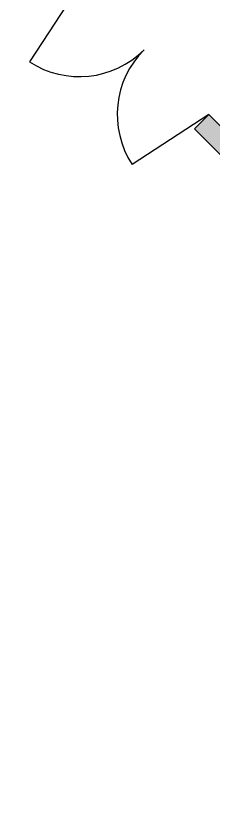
# Model space of a CAD drawing. Extents: x 2172.2 to 2210.6, y 415.3 to 458.1.
# Drawn here: x 2185.66 to 2188.09, y 416.84 to 426.73 of the extents above; entities that cross this region are included whole.
import ezdxf

# ---------------------------------------------------------------- set-up
doc = ezdxf.new("R2010")
doc.units = 0
doc.layers.add('AYAA_M3_WALLS', color=7, linetype='CONTINUOUS', lineweight=30)

# ---------------------------------------------------------------- blocks, each defined once
blk = doc.blocks.new('AYAA_M3_ARCHITECTURE')
at = {"layer": 'AYAA_M3_WALLS', "true_color": 0xe1e6e6}
blk.add_hatch(color=256, dxfattribs=at).paths.add_polyline_path([(6.354817, -17.161343), (-2.147606, -8.65892), (-1.970829, -8.482143), (6.531594, -16.984568)])
at = {"layer": 'AYAA_M3_WALLS', "linetype": 'CONTINUOUS', "lineweight": -2}
blk.add_lwpolyline([(6.354817, -17.161343), (-2.147606, -8.65892), (-1.970829, -8.482143), (6.531594, -16.984568)], close=True, dxfattribs=at)
blk = doc.blocks.new('AYAA_M3_DOOR_D3')
at = {"color": 0, "linetype": 'CONTINUOUS'}
for points in [[(-1.125, 0), (-0.8911, 1.1004)], [(1.125, 0), (0.8911, 1.1004)]]:
    blk.add_lwpolyline(points, dxfattribs=at)
at = {"color": 0}
for centre, start, end in [((-1.125, 0), 0, 78), ((1.125, 0), 102, 180)]:
    blk.add_arc(centre, 1.125, start, end, dxfattribs=at)

msp = doc.modelspace()

# ---------------------------------------------------------------- block references
at = {"layer": 'AYAA_M3_WALLS'}
msp.add_blockref('AYAA_M3_ARCHITECTURE', (2190, 434), dxfattribs=at)
at = {"layer": 'AYAA_M3_WALLS', "rotation": 135.00000000000003}
msp.add_blockref('AYAA_M3_DOOR_D3', (2187.2337, 426.3134), dxfattribs=at)

doc.saveas('drawing.dxf')
